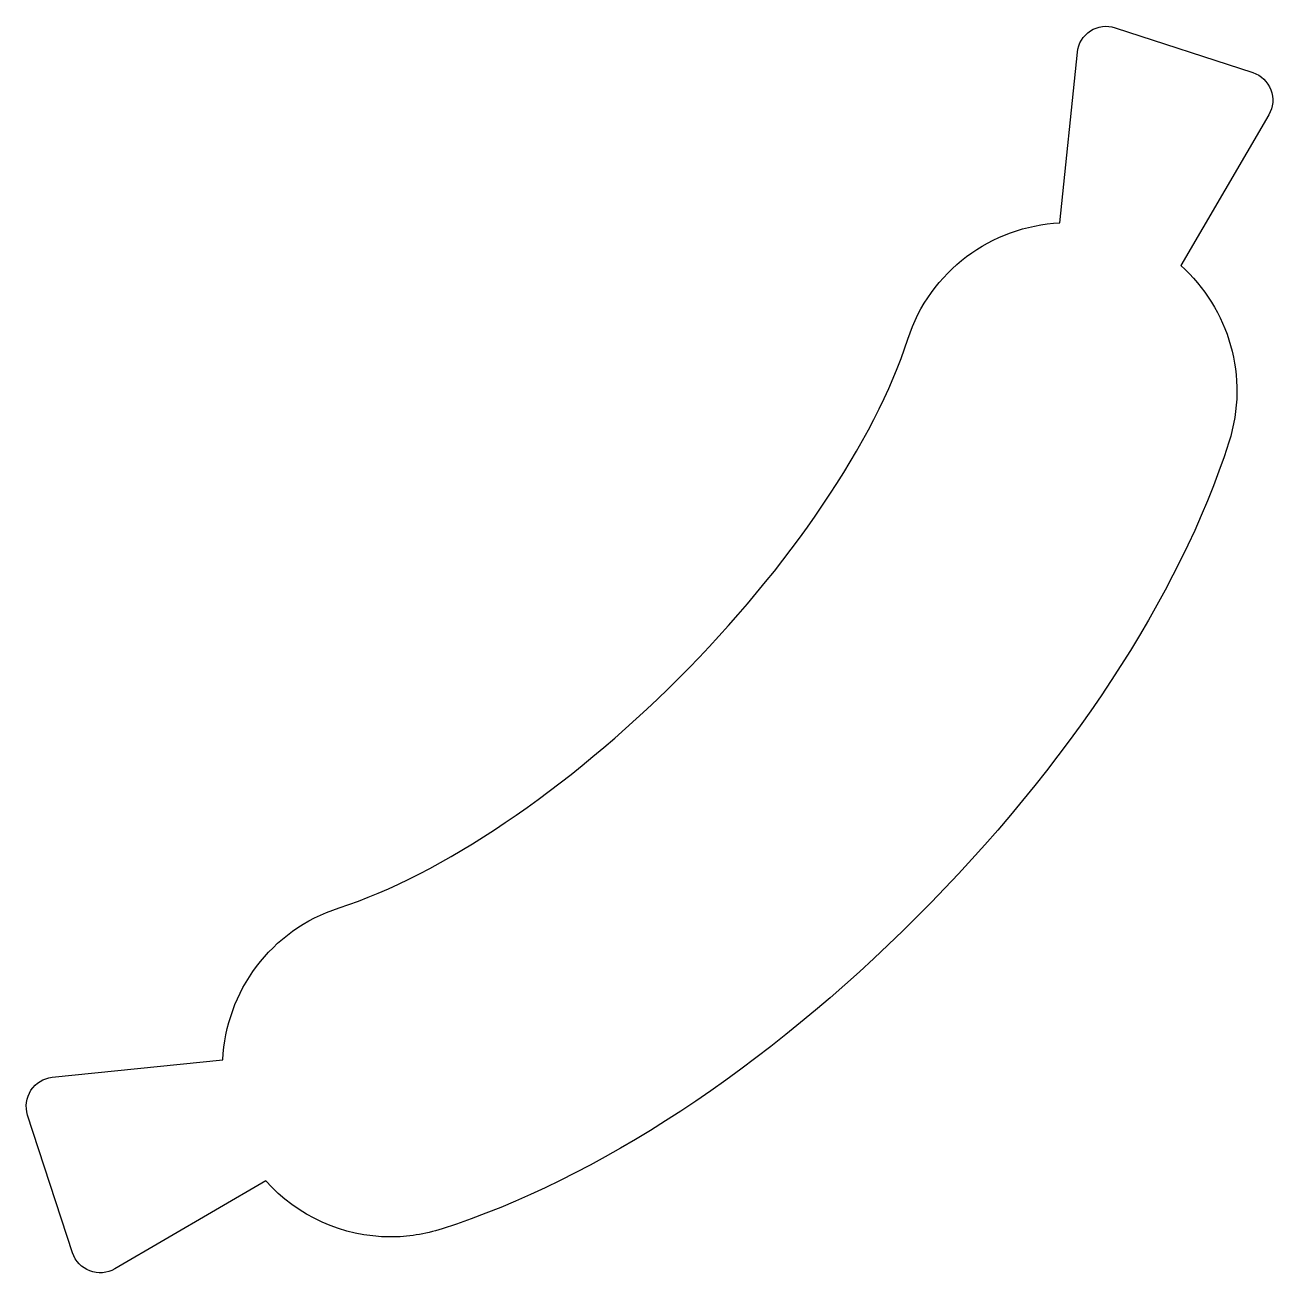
# Model space of a CAD drawing. Header units: centimetres. Extents: x -6.5 to 6.5, y -6.5 to 6.5.
import ezdxf

# ---------------------------------------------------------------- set-up
doc = ezdxf.new("R2010")
doc.units = ezdxf.units.CM
doc.header["$MEASUREMENT"] = 0
doc.layers.add('Layer 1', color=7, linetype='Continuous')

msp = doc.modelspace()

# ---------------------------------------------------------------- linework, layer by layer
at = {"layer": 'Layer 1'}
msp.add_open_spline([(6.47761, 5.83478), (6.44504, 5.91992), (6.37596, 5.98599), (6.28928, 6.01411), (6.28928, 6.01411), (6.28928, 6.01411), (4.85376, 6.48261), (4.85376, 6.48261), (4.85376, 6.48261), (4.76666, 6.51095), (4.67186, 6.49849), (4.59542, 6.44874), (4.59542, 6.44874), (4.51909, 6.39918), (4.46932, 6.31743), (4.45987, 6.2267), (4.45987, 6.2267), (4.45987, 6.2267), (4.27678, 4.4487), (4.27678, 4.4487), (4.27678, 4.4487), (3.5686, 4.41187), (2.92267, 3.95112), (2.69314, 3.23551), (2.69314, 3.23551), (2.35379, 2.17834), (1.46008, 0.8559), (0.30218, -0.30202), (0.30218, -0.30202), (-0.85492, -1.45957), (-2.17765, -2.35323), (-3.23604, -2.69261), (-3.23604, -2.69261), (-3.95184, -2.92222), (-4.41307, -3.56828), (-4.44937, -4.27704), (-4.44937, -4.27704), (-4.44937, -4.27704), (-6.22684, -4.45952), (-6.22684, -4.45952), (-6.22684, -4.45952), (-6.3178, -4.46897), (-6.39887, -4.51852), (-6.44861, -4.59512), (-6.44861, -4.59512), (-6.49793, -4.67151), (-6.51084, -4.76654), (-6.48295, -4.85341), (-6.48295, -4.85341), (-6.48295, -4.85341), (-6.01445, -6.28962), (-6.01445, -6.28962), (-6.01445, -6.28962), (-5.98614, -6.37624), (-5.91962, -6.44554), (-5.83469, -6.47795), (-5.83469, -6.47795), (-5.74928, -6.5101), (-5.65364, -6.50237), (-5.57513, -6.45647), (-5.57513, -6.45647), (-5.57513, -6.45647), (-4.00168, -5.53895), (-4.00168, -5.53895), (-4.00168, -5.53895), (-3.67079, -5.90574), (-3.19883, -6.12379), (-2.69974, -6.12379), (-2.69974, -6.12379), (-2.5217, -6.12379), (-2.34104, -6.09656), (-2.16261, -6.03949), (-2.16261, -6.03949), (-0.55029, -5.52231), (1.20784, -4.36714), (2.78756, -2.78726), (2.78756, -2.78726), (4.3681, -1.20669), (5.52309, 0.55099), (6.03958, 2.16201), (6.03958, 2.16201), (6.2576, 2.84178), (6.03757, 3.55446), (5.5397, 4.00309), (5.5397, 4.00309), (5.5397, 4.00309), (6.45619, 5.57538), (6.45619, 5.57538), (6.45619, 5.57538), (6.50208, 5.65417), (6.51023, 5.74942), (6.47761, 5.83478)], degree=3, knots=[0, 0, 0, 0, 0.04166667, 0.04166667, 0.04166667, 0.04166667, 0.08333333, 0.08333333, 0.08333333, 0.08333333, 0.125, 0.125, 0.125, 0.125, 0.16666667, 0.16666667, 0.16666667, 0.16666667, 0.20833333, 0.20833333, 0.20833333, 0.20833333, 0.25, 0.25, 0.25, 0.25, 0.29166667, 0.29166667, 0.29166667, 0.29166667, 0.33333333, 0.33333333, 0.33333333, 0.33333333, 0.375, 0.375, 0.375, 0.375, 0.41666667, 0.41666667, 0.41666667, 0.41666667, 0.45833333, 0.45833333, 0.45833333, 0.45833333, 0.5, 0.5, 0.5, 0.5, 0.54166667, 0.54166667, 0.54166667, 0.54166667, 0.58333333, 0.58333333, 0.58333333, 0.58333333, 0.625, 0.625, 0.625, 0.625, 0.66666667, 0.66666667, 0.66666667, 0.66666667, 0.70833333, 0.70833333, 0.70833333, 0.70833333, 0.75, 0.75, 0.75, 0.75, 0.79166667, 0.79166667, 0.79166667, 0.79166667, 0.83333333, 0.83333333, 0.83333333, 0.83333333, 0.875, 0.875, 0.875, 0.875, 0.91666667, 0.91666667, 0.91666667, 0.91666667, 1, 1, 1, 1], dxfattribs=at)

doc.saveas('drawing.dxf')
